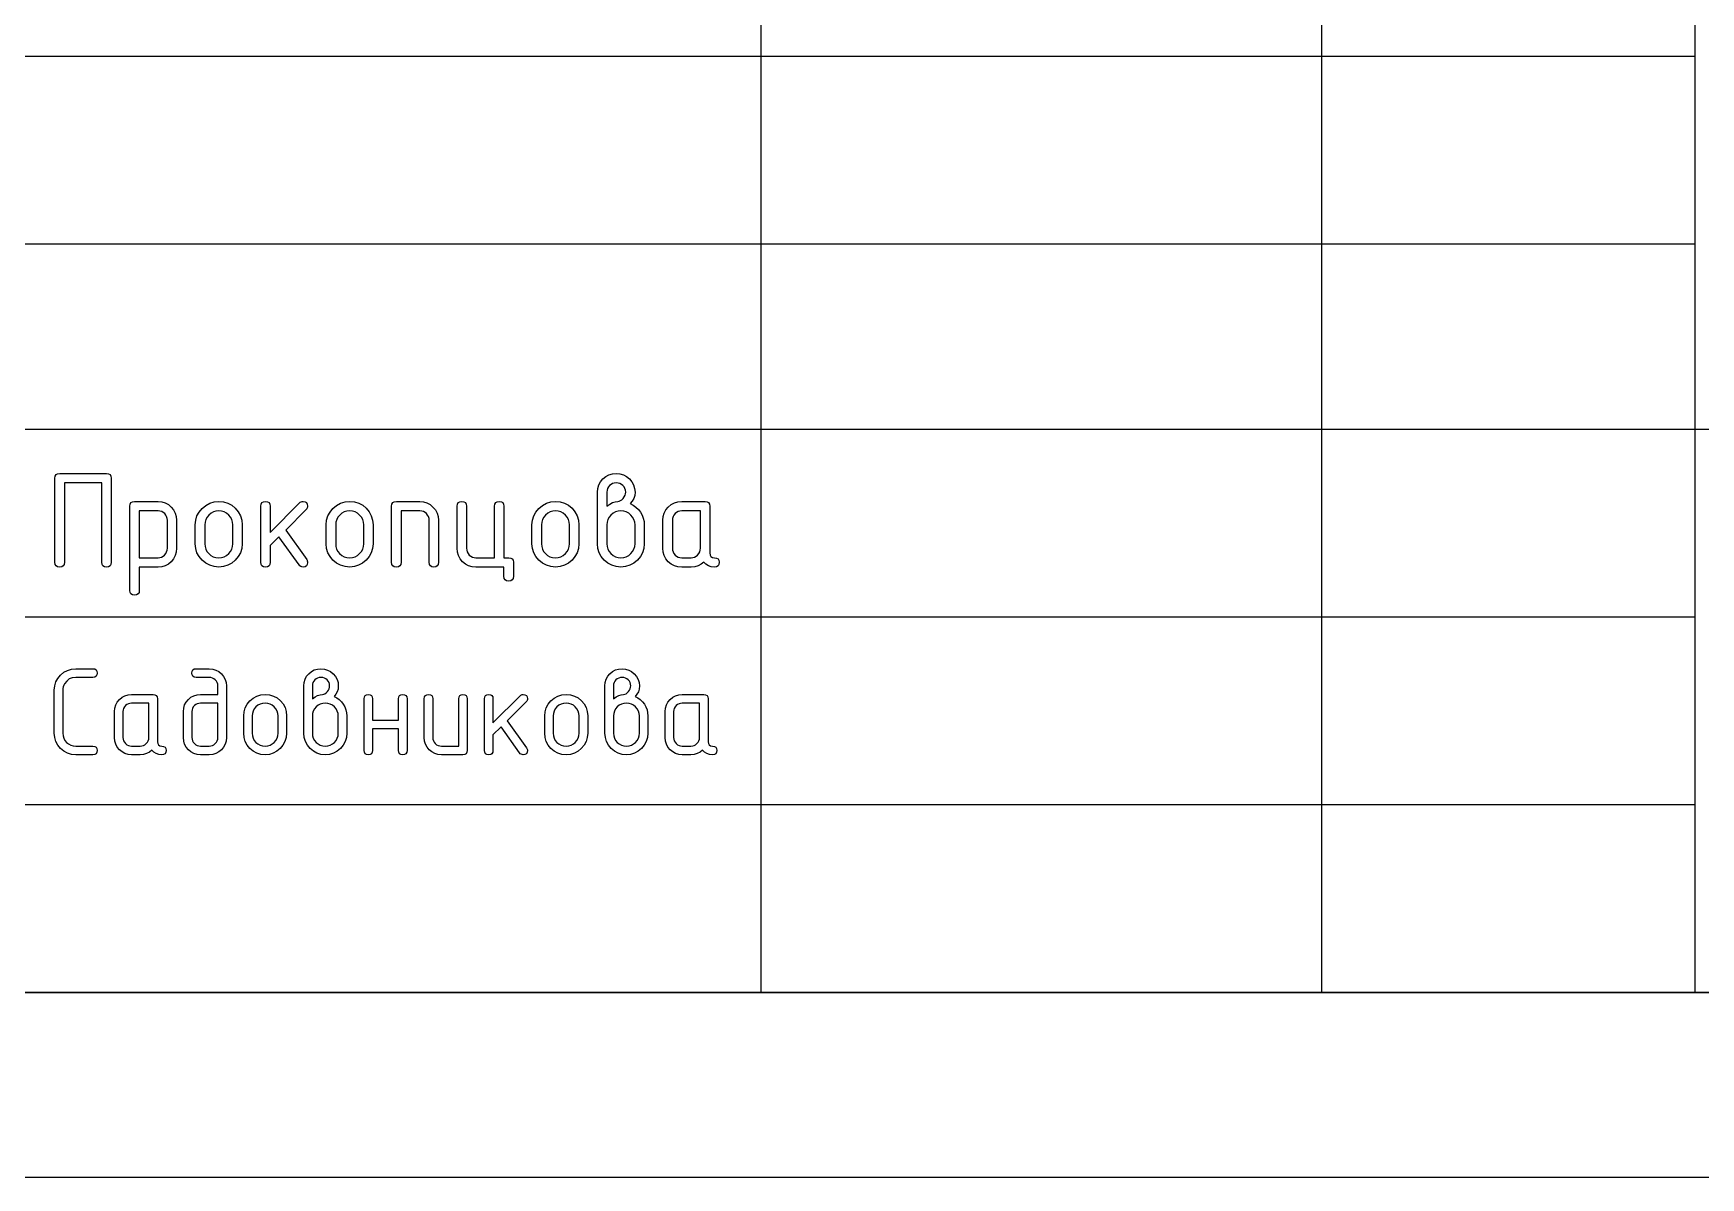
# Model space of a CAD drawing. Header units: millimetres. Extents: x 1 to 1188, y 1 to 840.
# Drawn here: x 1020.38 to 1064.93, y 0.71 to 31.29 of the extents above; entities that cross this region are included whole.
import ezdxf

# ---------------------------------------------------------------- set-up
doc = ezdxf.new("R2010")
doc.units = ezdxf.units.MM
doc.layers.add('GEOMETRY', color=7, linetype='Continuous')
doc.layers.add('TEXT_OUTLINE', color=7, linetype='Continuous')

msp = doc.modelspace()

# ---------------------------------------------------------------- linework, layer by layer
at = {"layer": 'GEOMETRY'}
for points in [[(1188.156, 0.706), (0.832, 0.706), (0.832, 840.048)], [(999.815, 60.714), (999.815, 5.658), (1184.79, 5.658)], [(1039.819, 60.714), (1039.819, 5.658)], [(1054.806, 60.714), (1054.806, 5.658)], [(1064.776, 60.714), (1064.776, 5.658)], [(999.815, 30.678), (1064.776, 30.678)], [(999.815, 25.66), (1064.776, 25.66)], [(999.815, 20.708), (1064.776, 20.708), (1184.79, 20.708)], [(1020.954, 17.152), (1020.954, 19.401)], [(1021.081, 19.528), (1022.332, 19.528)], [(1022.205, 17.152), (1022.205, 19.274), (1021.208, 19.274), (1021.208, 17.152)], [(1022.459, 19.401), (1022.459, 17.152)], [(1023.082, 18.778), (1023.711, 18.778)], [(1026.708, 17.951), (1027.49, 18.739)], [(1030.079, 18.778), (1030.708, 18.778)], [(1035.452, 17.648), (1035.452, 19.026)], [(1035.706, 19.026), (1035.706, 18.651)], [(1037.703, 18.778), (1038.332, 18.778)], [(1022.955, 16.402), (1022.955, 18.651)], [(1023.209, 18.524), (1023.209, 17.273), (1023.711, 17.273)], [(1023.711, 18.524), (1023.209, 18.524)], [(1023.959, 17.527), (1023.959, 18.276)], [(1024.207, 18.276), (1024.207, 17.527)], [(1026.454, 17.152), (1026.454, 18.651)], [(1026.708, 18.651), (1026.708, 17.951)], [(1027.667, 18.563), (1027.121, 18.012), (1027.683, 17.223)], [(1029.953, 17.152), (1029.953, 18.651)], [(1030.708, 18.524), (1030.206, 18.524), (1030.206, 17.152)], [(1030.956, 17.152), (1030.956, 18.276)], [(1031.204, 18.276), (1031.204, 17.152)], [(1031.702, 17.527), (1031.702, 18.651)], [(1031.955, 18.651), (1031.955, 17.527)], [(1032.203, 17.273), (1032.705, 17.273), (1032.705, 18.651)], [(1032.953, 18.651), (1032.953, 17.273), (1033.08, 17.273)], [(1037.202, 17.527), (1037.202, 18.276)], [(1037.455, 18.276), (1037.455, 17.527)], [(1038.205, 18.524), (1037.703, 18.524)], [(1038.205, 17.527), (1038.205, 18.524)], [(1038.453, 18.651), (1038.453, 17.4)], [(1024.705, 17.648), (1024.705, 18.15)], [(1024.958, 18.15), (1024.958, 17.648)], [(1025.708, 17.648), (1025.708, 18.15)], [(1025.956, 18.15), (1025.956, 17.648)], [(1027.479, 17.08), (1026.939, 17.835), (1026.708, 17.604), (1026.708, 17.152)], [(1028.203, 17.648), (1028.203, 18.15)], [(1028.457, 18.15), (1028.457, 17.648)], [(1029.206, 17.648), (1029.206, 18.15)], [(1029.455, 18.15), (1029.455, 17.648)], [(1033.703, 17.648), (1033.703, 18.15)], [(1033.957, 18.15), (1033.957, 17.648)], [(1034.706, 17.648), (1034.706, 18.15)], [(1034.954, 18.15), (1034.954, 17.648)], [(1035.706, 18.15), (1035.706, 17.648)], [(1036.456, 17.648), (1036.456, 18.15)], [(1036.704, 18.15), (1036.704, 17.648)], [(1023.711, 17.025), (1023.209, 17.025), (1023.209, 16.402)], [(1032.953, 16.777), (1032.953, 17.025), (1032.203, 17.025)], [(1033.207, 17.152), (1033.207, 16.777)], [(1037.703, 17.273), (1037.957, 17.273)], [(1037.957, 17.025), (1037.703, 17.025)], [(999.815, 15.692), (1064.776, 15.692)], [(1021.511, 14.307), (1021.968, 14.307)], [(1024.73, 14.307), (1025.077, 14.307)], [(1021.968, 14.076), (1021.511, 14.076)], [(1025.077, 14.076), (1024.73, 14.076)], [(1024.846, 13.618), (1025.309, 13.618), (1025.309, 13.85)], [(1025.535, 13.85), (1025.535, 12.466)], [(1027.607, 12.582), (1027.607, 13.85)], [(1027.833, 13.85), (1027.833, 13.502)], [(1035.654, 12.582), (1035.654, 13.85)], [(1035.88, 13.85), (1035.88, 13.502)], [(1020.938, 12.582), (1020.938, 13.734)], [(1021.164, 13.734), (1021.164, 12.582)], [(1023.004, 13.618), (1023.578, 13.618)], [(1023.467, 13.387), (1023.004, 13.387)], [(1023.467, 12.466), (1023.467, 13.387)], [(1023.693, 13.502), (1023.693, 12.356)], [(1025.309, 12.466), (1025.309, 13.387), (1024.846, 13.387)], [(1029.216, 12.124), (1029.216, 13.502)], [(1029.442, 13.502), (1029.442, 12.929), (1030.137, 12.929), (1030.137, 13.502)], [(1030.363, 13.502), (1030.363, 12.124)], [(1030.826, 12.466), (1030.826, 13.502)], [(1031.052, 13.502), (1031.052, 12.466)], [(1031.283, 12.24), (1031.746, 12.24), (1031.746, 13.502)], [(1031.972, 13.502), (1031.972, 12.124)], [(1032.435, 12.124), (1032.435, 13.502)], [(1032.661, 12.863), (1033.388, 13.585)], [(1032.661, 13.502), (1032.661, 12.863)], [(1033.548, 13.425), (1033.041, 12.918), (1033.559, 12.19)], [(1037.72, 13.618), (1038.294, 13.618)], [(1038.183, 13.387), (1037.72, 13.387)], [(1038.183, 12.466), (1038.183, 13.387)], [(1038.409, 13.502), (1038.409, 12.356)], [(1022.547, 12.466), (1022.547, 13.161)], [(1022.773, 13.161), (1022.773, 12.466)], [(1024.388, 12.466), (1024.388, 13.161)], [(1024.614, 13.161), (1024.614, 12.466)], [(1025.998, 12.582), (1025.998, 13.045)], [(1026.224, 13.045), (1026.224, 12.582)], [(1026.918, 12.582), (1026.918, 13.045)], [(1027.144, 13.045), (1027.144, 12.582)], [(1027.833, 13.045), (1027.833, 12.582)], [(1028.527, 12.582), (1028.527, 13.045)], [(1028.753, 13.045), (1028.753, 12.582)], [(1034.044, 12.582), (1034.044, 13.045)], [(1034.27, 13.045), (1034.27, 12.582)], [(1034.965, 12.582), (1034.965, 13.045)], [(1035.191, 13.045), (1035.191, 12.582)], [(1035.88, 13.045), (1035.88, 12.582)], [(1036.574, 12.582), (1036.574, 13.045)], [(1036.8, 13.045), (1036.8, 12.582)], [(1037.263, 12.466), (1037.263, 13.161)], [(1037.489, 13.161), (1037.489, 12.466)], [(1029.442, 12.698), (1029.442, 12.124)], [(1030.137, 12.124), (1030.137, 12.698), (1029.442, 12.698)], [(1033.372, 12.058), (1032.876, 12.753), (1032.661, 12.538), (1032.661, 12.124)], [(1021.511, 12.24), (1021.968, 12.24)], [(1023.004, 12.24), (1023.236, 12.24)], [(1024.846, 12.24), (1025.077, 12.24)], [(1037.72, 12.24), (1037.952, 12.24)], [(1021.968, 12.009), (1021.511, 12.009)], [(1023.236, 12.009), (1023.004, 12.009)], [(1025.077, 12.009), (1024.846, 12.009)], [(1031.856, 12.009), (1031.283, 12.009)], [(1037.952, 12.009), (1037.72, 12.009)], [(999.815, 10.676), (1064.776, 10.676)]]:
    msp.add_lwpolyline(points, dxfattribs=at)
msp.add_lwpolyline([(1184.79, 5.658), (20.835, 5.658), (20.835, 836.683), (1184.79, 836.683)], close=True, dxfattribs=at)
at = {"layer": 'TEXT_OUTLINE'}
for points in [[(1020.954, 19.401), (1020.962, 19.456), (1020.985, 19.496), (1021.025, 19.52), (1021.081, 19.528)], [(1022.332, 19.528), (1022.387, 19.52), (1022.427, 19.496), (1022.451, 19.456), (1022.459, 19.401)], [(1035.452, 19.026), (1035.461, 19.126), (1035.488, 19.218), (1035.533, 19.303), (1035.596, 19.379)], [(1035.596, 19.379), (1035.674, 19.444), (1035.759, 19.49), (1035.853, 19.518), (1035.954, 19.528)], [(1035.778, 19.202), (1035.746, 19.164), (1035.724, 19.122), (1035.71, 19.076), (1035.706, 19.026)], [(1035.954, 19.274), (1035.903, 19.269), (1035.857, 19.256), (1035.815, 19.233), (1035.778, 19.202)], [(1035.954, 19.528), (1036.054, 19.518), (1036.146, 19.49), (1036.231, 19.444), (1036.307, 19.379)], [(1036.13, 19.202), (1036.092, 19.233), (1036.05, 19.256), (1036.004, 19.269), (1035.954, 19.274)], [(1036.208, 19.026), (1036.203, 19.076), (1036.188, 19.122), (1036.164, 19.164), (1036.13, 19.202)], [(1036.307, 19.379), (1036.372, 19.303), (1036.418, 19.218), (1036.446, 19.126), (1036.456, 19.026)], [(1022.955, 18.651), (1022.963, 18.706), (1022.987, 18.746), (1023.026, 18.77), (1023.082, 18.778)], [(1023.711, 18.778), (1023.811, 18.769), (1023.903, 18.741), (1023.987, 18.694), (1024.063, 18.629)], [(1024.887, 18.591), (1024.984, 18.672), (1025.091, 18.731), (1025.208, 18.766), (1025.333, 18.778)], [(1025.333, 18.778), (1025.46, 18.767), (1025.575, 18.732), (1025.68, 18.676), (1025.774, 18.596)], [(1026.454, 18.651), (1026.462, 18.706), (1026.485, 18.746), (1026.525, 18.77), (1026.581, 18.778)], [(1026.581, 18.778), (1026.636, 18.77), (1026.676, 18.746), (1026.7, 18.706), (1026.708, 18.651)], [(1027.49, 18.739), (1027.51, 18.756), (1027.533, 18.768), (1027.557, 18.775), (1027.584, 18.778)], [(1027.584, 18.778), (1027.637, 18.77), (1027.675, 18.746), (1027.698, 18.706), (1027.705, 18.651)], [(1028.385, 18.591), (1028.483, 18.672), (1028.59, 18.731), (1028.706, 18.766), (1028.832, 18.778)], [(1028.832, 18.778), (1028.958, 18.767), (1029.074, 18.732), (1029.179, 18.676), (1029.273, 18.596)], [(1029.953, 18.651), (1029.96, 18.706), (1029.984, 18.746), (1030.023, 18.77), (1030.079, 18.778)], [(1030.708, 18.778), (1030.805, 18.769), (1030.896, 18.741), (1030.979, 18.694), (1031.055, 18.629)], [(1031.702, 18.651), (1031.71, 18.706), (1031.733, 18.746), (1031.773, 18.77), (1031.829, 18.778)], [(1031.829, 18.778), (1031.884, 18.77), (1031.924, 18.746), (1031.947, 18.706), (1031.955, 18.651)], [(1032.705, 18.651), (1032.713, 18.706), (1032.736, 18.746), (1032.776, 18.77), (1032.832, 18.778)], [(1032.832, 18.778), (1032.884, 18.77), (1032.922, 18.746), (1032.945, 18.706), (1032.953, 18.651)], [(1033.885, 18.591), (1033.983, 18.672), (1034.09, 18.731), (1034.206, 18.766), (1034.332, 18.778)], [(1034.332, 18.778), (1034.458, 18.767), (1034.574, 18.732), (1034.678, 18.676), (1034.773, 18.596)], [(1035.706, 18.651), (1035.784, 18.706), (1035.859, 18.746), (1035.93, 18.77), (1035.998, 18.778)], [(1035.998, 18.778), (1036.036, 18.783), (1036.072, 18.799), (1036.108, 18.824), (1036.141, 18.861)], [(1036.141, 18.861), (1036.17, 18.902), (1036.191, 18.943), (1036.204, 18.985), (1036.208, 19.026)], [(1036.456, 19.026), (1036.448, 18.937), (1036.424, 18.856), (1036.384, 18.785), (1036.329, 18.723)], [(1036.329, 18.723), (1036.409, 18.681), (1036.482, 18.629), (1036.545, 18.565), (1036.599, 18.491)], [(1037.345, 18.629), (1037.423, 18.694), (1037.509, 18.741), (1037.602, 18.769), (1037.703, 18.778)], [(1038.332, 18.778), (1038.384, 18.77), (1038.422, 18.746), (1038.445, 18.706), (1038.453, 18.651)], [(1023.887, 18.453), (1023.849, 18.484), (1023.807, 18.506), (1023.76, 18.52), (1023.711, 18.524)], [(1023.959, 18.276), (1023.954, 18.326), (1023.94, 18.372), (1023.918, 18.414), (1023.887, 18.453)], [(1024.063, 18.629), (1024.126, 18.553), (1024.171, 18.469), (1024.198, 18.377), (1024.207, 18.276)], [(1024.705, 18.15), (1024.716, 18.274), (1024.75, 18.389), (1024.807, 18.495), (1024.887, 18.591)], [(1025.069, 18.414), (1025.02, 18.356), (1024.986, 18.292), (1024.965, 18.223), (1024.958, 18.15)], [(1025.333, 18.524), (1025.258, 18.517), (1025.189, 18.497), (1025.126, 18.462), (1025.069, 18.414)], [(1025.598, 18.414), (1025.539, 18.462), (1025.476, 18.497), (1025.407, 18.517), (1025.333, 18.524)], [(1025.708, 18.15), (1025.701, 18.223), (1025.68, 18.292), (1025.646, 18.356), (1025.598, 18.414)], [(1025.774, 18.596), (1025.854, 18.5), (1025.911, 18.393), (1025.945, 18.277), (1025.956, 18.15)], [(1027.705, 18.651), (1027.703, 18.627), (1027.695, 18.604), (1027.683, 18.583), (1027.667, 18.563)], [(1028.203, 18.15), (1028.215, 18.274), (1028.249, 18.389), (1028.306, 18.495), (1028.385, 18.591)], [(1028.567, 18.414), (1028.518, 18.356), (1028.484, 18.292), (1028.464, 18.223), (1028.457, 18.15)], [(1028.832, 18.524), (1028.757, 18.517), (1028.688, 18.497), (1028.625, 18.462), (1028.567, 18.414)], [(1029.096, 18.414), (1029.038, 18.462), (1028.974, 18.497), (1028.906, 18.517), (1028.832, 18.524)], [(1029.206, 18.15), (1029.2, 18.223), (1029.179, 18.292), (1029.144, 18.356), (1029.096, 18.414)], [(1029.273, 18.596), (1029.352, 18.5), (1029.409, 18.393), (1029.443, 18.277), (1029.455, 18.15)], [(1030.884, 18.453), (1030.846, 18.484), (1030.804, 18.506), (1030.758, 18.52), (1030.708, 18.524)], [(1030.956, 18.276), (1030.951, 18.326), (1030.938, 18.372), (1030.915, 18.414), (1030.884, 18.453)], [(1031.055, 18.629), (1031.12, 18.553), (1031.167, 18.469), (1031.195, 18.377), (1031.204, 18.276)], [(1033.703, 18.15), (1033.715, 18.274), (1033.749, 18.389), (1033.806, 18.495), (1033.885, 18.591)], [(1034.067, 18.414), (1034.018, 18.356), (1033.984, 18.292), (1033.964, 18.223), (1033.957, 18.15)], [(1034.332, 18.524), (1034.257, 18.517), (1034.188, 18.497), (1034.125, 18.462), (1034.067, 18.414)], [(1034.596, 18.414), (1034.538, 18.462), (1034.474, 18.497), (1034.405, 18.517), (1034.332, 18.524)], [(1034.706, 18.15), (1034.699, 18.223), (1034.679, 18.292), (1034.644, 18.356), (1034.596, 18.414)], [(1034.773, 18.596), (1034.852, 18.5), (1034.909, 18.393), (1034.943, 18.277), (1034.954, 18.15)], [(1035.811, 18.414), (1035.765, 18.356), (1035.732, 18.292), (1035.713, 18.223), (1035.706, 18.15)], [(1036.081, 18.524), (1036.004, 18.517), (1035.933, 18.497), (1035.869, 18.462), (1035.811, 18.414)], [(1036.345, 18.414), (1036.287, 18.462), (1036.223, 18.497), (1036.155, 18.517), (1036.081, 18.524)], [(1036.456, 18.15), (1036.449, 18.223), (1036.428, 18.292), (1036.393, 18.356), (1036.345, 18.414)], [(1036.599, 18.491), (1036.644, 18.412), (1036.677, 18.328), (1036.697, 18.241), (1036.704, 18.15)], [(1037.202, 18.276), (1037.211, 18.377), (1037.237, 18.469), (1037.282, 18.553), (1037.345, 18.629)], [(1037.527, 18.453), (1037.495, 18.414), (1037.473, 18.372), (1037.46, 18.326), (1037.455, 18.276)], [(1037.703, 18.524), (1037.653, 18.52), (1037.606, 18.506), (1037.564, 18.484), (1037.527, 18.453)], [(1023.882, 17.345), (1023.915, 17.385), (1023.939, 17.428), (1023.954, 17.476), (1023.959, 17.527)], [(1024.207, 17.527), (1024.198, 17.425), (1024.171, 17.332), (1024.126, 17.246), (1024.063, 17.168)], [(1024.887, 17.207), (1024.807, 17.303), (1024.75, 17.408), (1024.716, 17.523), (1024.705, 17.648)], [(1024.958, 17.648), (1024.965, 17.573), (1024.984, 17.504), (1025.017, 17.441), (1025.063, 17.383)], [(1025.063, 17.383), (1025.121, 17.335), (1025.185, 17.3), (1025.256, 17.28), (1025.333, 17.273)], [(1025.333, 17.273), (1025.407, 17.28), (1025.476, 17.3), (1025.539, 17.335), (1025.598, 17.383)], [(1025.598, 17.383), (1025.646, 17.441), (1025.68, 17.504), (1025.701, 17.573), (1025.708, 17.648)], [(1025.956, 17.648), (1025.945, 17.523), (1025.911, 17.408), (1025.854, 17.303), (1025.774, 17.207)], [(1028.385, 17.207), (1028.306, 17.303), (1028.249, 17.408), (1028.215, 17.523), (1028.203, 17.648)], [(1028.457, 17.648), (1028.463, 17.573), (1028.483, 17.504), (1028.516, 17.441), (1028.562, 17.383)], [(1028.562, 17.383), (1028.619, 17.335), (1028.684, 17.3), (1028.754, 17.28), (1028.832, 17.273)], [(1028.832, 17.273), (1028.906, 17.28), (1028.974, 17.3), (1029.038, 17.335), (1029.096, 17.383)], [(1029.096, 17.383), (1029.144, 17.441), (1029.179, 17.504), (1029.2, 17.573), (1029.206, 17.648)], [(1029.455, 17.648), (1029.443, 17.523), (1029.409, 17.408), (1029.352, 17.303), (1029.273, 17.207)], [(1031.845, 17.168), (1031.782, 17.246), (1031.737, 17.332), (1031.711, 17.425), (1031.702, 17.527)], [(1031.955, 17.527), (1031.96, 17.476), (1031.973, 17.428), (1031.995, 17.385), (1032.027, 17.345)], [(1033.885, 17.207), (1033.806, 17.303), (1033.749, 17.408), (1033.715, 17.523), (1033.703, 17.648)], [(1033.957, 17.648), (1033.963, 17.573), (1033.983, 17.504), (1034.015, 17.441), (1034.061, 17.383)], [(1034.061, 17.383), (1034.119, 17.335), (1034.184, 17.3), (1034.254, 17.28), (1034.332, 17.273)], [(1034.332, 17.273), (1034.405, 17.28), (1034.474, 17.3), (1034.538, 17.335), (1034.596, 17.383)], [(1034.596, 17.383), (1034.644, 17.441), (1034.679, 17.504), (1034.699, 17.573), (1034.706, 17.648)], [(1034.954, 17.648), (1034.943, 17.523), (1034.909, 17.408), (1034.852, 17.303), (1034.773, 17.207)], [(1035.634, 17.207), (1035.555, 17.303), (1035.498, 17.408), (1035.464, 17.523), (1035.452, 17.648)], [(1035.706, 17.648), (1035.713, 17.573), (1035.732, 17.504), (1035.765, 17.441), (1035.811, 17.383)], [(1035.811, 17.383), (1035.869, 17.335), (1035.933, 17.3), (1036.004, 17.28), (1036.081, 17.273)], [(1036.081, 17.273), (1036.155, 17.28), (1036.223, 17.3), (1036.287, 17.335), (1036.345, 17.383)], [(1036.345, 17.383), (1036.393, 17.441), (1036.428, 17.504), (1036.449, 17.573), (1036.456, 17.648)], [(1036.704, 17.648), (1036.692, 17.523), (1036.658, 17.408), (1036.601, 17.303), (1036.522, 17.207)], [(1037.345, 17.168), (1037.282, 17.246), (1037.237, 17.332), (1037.211, 17.425), (1037.202, 17.527)], [(1037.455, 17.527), (1037.46, 17.476), (1037.473, 17.428), (1037.495, 17.385), (1037.527, 17.345)], [(1038.128, 17.345), (1038.161, 17.385), (1038.185, 17.428), (1038.2, 17.476), (1038.205, 17.527)], [(1038.453, 17.4), (1038.461, 17.344), (1038.484, 17.304), (1038.524, 17.281), (1038.58, 17.273)], [(1021.081, 17.025), (1021.025, 17.033), (1020.985, 17.056), (1020.962, 17.096), (1020.954, 17.152)], [(1021.208, 17.152), (1021.2, 17.096), (1021.176, 17.056), (1021.136, 17.033), (1021.081, 17.025)], [(1022.332, 17.025), (1022.276, 17.033), (1022.237, 17.056), (1022.213, 17.096), (1022.205, 17.152)], [(1022.459, 17.152), (1022.451, 17.096), (1022.427, 17.056), (1022.387, 17.033), (1022.332, 17.025)], [(1023.711, 17.273), (1023.758, 17.278), (1023.803, 17.291), (1023.844, 17.313), (1023.882, 17.345)], [(1024.063, 17.168), (1023.987, 17.105), (1023.903, 17.061), (1023.811, 17.034), (1023.711, 17.025)], [(1025.333, 17.025), (1025.208, 17.036), (1025.091, 17.071), (1024.984, 17.127), (1024.887, 17.207)], [(1025.774, 17.207), (1025.678, 17.127), (1025.573, 17.071), (1025.458, 17.036), (1025.333, 17.025)], [(1026.581, 17.025), (1026.525, 17.033), (1026.485, 17.056), (1026.462, 17.096), (1026.454, 17.152)], [(1026.708, 17.152), (1026.7, 17.096), (1026.676, 17.056), (1026.636, 17.033), (1026.581, 17.025)], [(1027.584, 17.025), (1027.553, 17.028), (1027.524, 17.039), (1027.5, 17.056), (1027.479, 17.08)], [(1027.705, 17.146), (1027.698, 17.093), (1027.675, 17.055), (1027.637, 17.033), (1027.584, 17.025)], [(1027.683, 17.223), (1027.692, 17.206), (1027.699, 17.187), (1027.704, 17.167), (1027.705, 17.146)], [(1028.832, 17.025), (1028.706, 17.036), (1028.59, 17.071), (1028.483, 17.127), (1028.385, 17.207)], [(1029.273, 17.207), (1029.177, 17.127), (1029.071, 17.071), (1028.956, 17.036), (1028.832, 17.025)], [(1030.079, 17.025), (1030.023, 17.033), (1029.984, 17.056), (1029.96, 17.096), (1029.953, 17.152)], [(1030.206, 17.152), (1030.198, 17.096), (1030.174, 17.056), (1030.135, 17.033), (1030.079, 17.025)], [(1031.083, 17.025), (1031.027, 17.033), (1030.987, 17.056), (1030.964, 17.096), (1030.956, 17.152)], [(1031.204, 17.152), (1031.196, 17.096), (1031.173, 17.056), (1031.135, 17.033), (1031.083, 17.025)], [(1032.203, 17.025), (1032.102, 17.034), (1032.009, 17.061), (1031.923, 17.105), (1031.845, 17.168)], [(1032.027, 17.345), (1032.067, 17.313), (1032.11, 17.291), (1032.155, 17.278), (1032.203, 17.273)], [(1033.08, 17.273), (1033.135, 17.265), (1033.175, 17.242), (1033.199, 17.205), (1033.207, 17.152)], [(1034.332, 17.025), (1034.206, 17.036), (1034.09, 17.071), (1033.983, 17.127), (1033.885, 17.207)], [(1034.773, 17.207), (1034.677, 17.127), (1034.571, 17.071), (1034.456, 17.036), (1034.332, 17.025)], [(1036.081, 17.025), (1035.954, 17.036), (1035.837, 17.071), (1035.73, 17.127), (1035.634, 17.207)], [(1036.522, 17.207), (1036.426, 17.127), (1036.32, 17.071), (1036.205, 17.036), (1036.081, 17.025)], [(1037.703, 17.025), (1037.602, 17.034), (1037.509, 17.061), (1037.423, 17.105), (1037.345, 17.168)], [(1037.527, 17.345), (1037.567, 17.313), (1037.609, 17.291), (1037.655, 17.278), (1037.703, 17.273)], [(1037.957, 17.273), (1038.005, 17.278), (1038.049, 17.291), (1038.09, 17.313), (1038.128, 17.345)], [(1038.293, 17.157), (1038.22, 17.099), (1038.14, 17.058), (1038.052, 17.033), (1037.957, 17.025)], [(1038.58, 17.025), (1038.495, 17.033), (1038.419, 17.058), (1038.352, 17.099), (1038.293, 17.157)], [(1038.58, 17.273), (1038.635, 17.265), (1038.675, 17.242), (1038.699, 17.205), (1038.707, 17.152)], [(1038.707, 17.152), (1038.699, 17.096), (1038.675, 17.056), (1038.635, 17.033), (1038.58, 17.025)], [(1033.08, 16.65), (1033.024, 16.658), (1032.984, 16.682), (1032.961, 16.722), (1032.953, 16.777)], [(1033.207, 16.777), (1033.199, 16.722), (1033.175, 16.682), (1033.135, 16.658), (1033.08, 16.65)], [(1023.082, 16.275), (1023.026, 16.283), (1022.987, 16.307), (1022.963, 16.347), (1022.955, 16.402)], [(1023.209, 16.402), (1023.201, 16.347), (1023.177, 16.307), (1023.138, 16.283), (1023.082, 16.275)], [(1021.103, 14.136), (1021.192, 14.211), (1021.29, 14.264), (1021.396, 14.296), (1021.511, 14.307)], [(1021.968, 14.307), (1022.019, 14.3), (1022.055, 14.278), (1022.077, 14.242), (1022.084, 14.191)], [(1024.614, 14.191), (1024.621, 14.242), (1024.643, 14.278), (1024.679, 14.3), (1024.73, 14.307)], [(1025.077, 14.307), (1025.17, 14.298), (1025.255, 14.272), (1025.332, 14.229), (1025.402, 14.169)], [(1027.739, 14.175), (1027.809, 14.233), (1027.886, 14.274), (1027.971, 14.299), (1028.064, 14.307)], [(1028.064, 14.307), (1028.157, 14.298), (1028.242, 14.272), (1028.32, 14.229), (1028.39, 14.169)], [(1035.786, 14.175), (1035.856, 14.233), (1035.933, 14.274), (1036.018, 14.299), (1036.111, 14.307)], [(1036.111, 14.307), (1036.204, 14.298), (1036.289, 14.272), (1036.366, 14.229), (1036.436, 14.169)], [(1020.938, 13.734), (1020.948, 13.848), (1020.979, 13.953), (1021.031, 14.049), (1021.103, 14.136)], [(1021.213, 13.905), (1021.191, 13.865), (1021.176, 13.823), (1021.167, 13.779), (1021.164, 13.734)], [(1021.511, 14.076), (1021.418, 14.065), (1021.337, 14.033), (1021.269, 13.979), (1021.213, 13.905)], [(1022.084, 14.191), (1022.077, 14.141), (1022.055, 14.105), (1022.019, 14.083), (1021.968, 14.076)], [(1024.73, 14.076), (1024.679, 14.083), (1024.643, 14.105), (1024.621, 14.141), (1024.614, 14.191)], [(1025.237, 14.009), (1025.202, 14.038), (1025.164, 14.059), (1025.122, 14.071), (1025.077, 14.076)], [(1025.309, 13.85), (1025.304, 13.895), (1025.29, 13.936), (1025.268, 13.975), (1025.237, 14.009)], [(1025.402, 14.169), (1025.46, 14.1), (1025.502, 14.023), (1025.526, 13.939), (1025.535, 13.85)], [(1027.607, 13.85), (1027.615, 13.942), (1027.64, 14.027), (1027.681, 14.105), (1027.739, 14.175)], [(1027.899, 14.009), (1027.87, 13.975), (1027.849, 13.936), (1027.837, 13.895), (1027.833, 13.85)], [(1028.064, 14.076), (1028.018, 14.071), (1027.975, 14.059), (1027.936, 14.038), (1027.899, 14.009)], [(1028.23, 14.009), (1028.195, 14.038), (1028.155, 14.059), (1028.112, 14.071), (1028.064, 14.076)], [(1028.296, 13.85), (1028.292, 13.895), (1028.279, 13.936), (1028.259, 13.975), (1028.23, 14.009)], [(1028.235, 13.695), (1028.262, 13.734), (1028.281, 13.772), (1028.292, 13.811), (1028.296, 13.85)], [(1028.39, 14.169), (1028.45, 14.1), (1028.493, 14.023), (1028.519, 13.939), (1028.527, 13.85)], [(1028.527, 13.85), (1028.52, 13.765), (1028.498, 13.69), (1028.462, 13.625), (1028.412, 13.568)], [(1035.654, 13.85), (1035.662, 13.942), (1035.687, 14.027), (1035.728, 14.105), (1035.786, 14.175)], [(1035.946, 14.009), (1035.917, 13.975), (1035.896, 13.936), (1035.884, 13.895), (1035.88, 13.85)], [(1036.111, 14.076), (1036.065, 14.071), (1036.022, 14.059), (1035.982, 14.038), (1035.946, 14.009)], [(1036.276, 14.009), (1036.241, 14.038), (1036.202, 14.059), (1036.159, 14.071), (1036.111, 14.076)], [(1036.343, 13.85), (1036.338, 13.895), (1036.326, 13.936), (1036.305, 13.975), (1036.276, 14.009)], [(1036.282, 13.695), (1036.308, 13.734), (1036.327, 13.772), (1036.339, 13.811), (1036.343, 13.85)], [(1036.436, 14.169), (1036.496, 14.1), (1036.539, 14.023), (1036.565, 13.939), (1036.574, 13.85)], [(1036.574, 13.85), (1036.567, 13.765), (1036.545, 13.69), (1036.509, 13.625), (1036.458, 13.568)], [(1022.547, 13.161), (1022.555, 13.253), (1022.58, 13.338), (1022.621, 13.416), (1022.679, 13.486)], [(1022.679, 13.486), (1022.749, 13.544), (1022.826, 13.585), (1022.911, 13.61), (1023.004, 13.618)], [(1023.004, 13.387), (1022.958, 13.382), (1022.916, 13.37), (1022.876, 13.349), (1022.839, 13.32)], [(1023.578, 13.618), (1023.628, 13.611), (1023.664, 13.589), (1023.686, 13.553), (1023.693, 13.502)], [(1024.388, 13.161), (1024.396, 13.253), (1024.421, 13.338), (1024.463, 13.416), (1024.52, 13.486)], [(1024.52, 13.486), (1024.59, 13.544), (1024.668, 13.585), (1024.753, 13.61), (1024.846, 13.618)], [(1024.846, 13.387), (1024.8, 13.382), (1024.757, 13.37), (1024.717, 13.349), (1024.68, 13.32)], [(1025.998, 13.045), (1026.008, 13.158), (1026.039, 13.264), (1026.091, 13.36), (1026.163, 13.447)], [(1026.163, 13.447), (1026.252, 13.522), (1026.35, 13.575), (1026.456, 13.607), (1026.571, 13.618)], [(1026.571, 13.387), (1026.501, 13.38), (1026.436, 13.362), (1026.377, 13.331), (1026.323, 13.287)], [(1026.571, 13.618), (1026.687, 13.608), (1026.794, 13.577), (1026.891, 13.525), (1026.979, 13.453)], [(1026.813, 13.287), (1026.761, 13.331), (1026.703, 13.362), (1026.64, 13.38), (1026.571, 13.387)], [(1026.979, 13.453), (1027.051, 13.365), (1027.103, 13.268), (1027.134, 13.161), (1027.144, 13.045)], [(1027.833, 13.502), (1027.905, 13.553), (1027.975, 13.589), (1028.04, 13.611), (1028.103, 13.618)], [(1028.18, 13.387), (1028.11, 13.38), (1028.046, 13.362), (1027.986, 13.331), (1027.932, 13.287)], [(1028.103, 13.618), (1028.138, 13.623), (1028.171, 13.637), (1028.204, 13.661), (1028.235, 13.695)], [(1028.423, 13.287), (1028.37, 13.331), (1028.312, 13.362), (1028.249, 13.38), (1028.18, 13.387)], [(1028.412, 13.568), (1028.485, 13.531), (1028.55, 13.483), (1028.609, 13.426), (1028.66, 13.359)], [(1029.216, 13.502), (1029.223, 13.553), (1029.245, 13.589), (1029.281, 13.611), (1029.332, 13.618)], [(1029.332, 13.618), (1029.38, 13.611), (1029.414, 13.589), (1029.435, 13.553), (1029.442, 13.502)], [(1030.137, 13.502), (1030.144, 13.553), (1030.164, 13.589), (1030.198, 13.611), (1030.247, 13.618)], [(1030.247, 13.618), (1030.298, 13.611), (1030.334, 13.589), (1030.356, 13.553), (1030.363, 13.502)], [(1030.826, 13.502), (1030.833, 13.553), (1030.854, 13.589), (1030.891, 13.611), (1030.941, 13.618)], [(1030.941, 13.618), (1030.989, 13.611), (1031.024, 13.589), (1031.045, 13.553), (1031.052, 13.502)], [(1031.746, 13.502), (1031.753, 13.553), (1031.773, 13.589), (1031.808, 13.611), (1031.856, 13.618)], [(1031.856, 13.618), (1031.907, 13.611), (1031.943, 13.589), (1031.965, 13.553), (1031.972, 13.502)], [(1032.435, 13.502), (1032.442, 13.553), (1032.464, 13.589), (1032.5, 13.611), (1032.551, 13.618)], [(1032.551, 13.618), (1032.599, 13.611), (1032.633, 13.589), (1032.654, 13.553), (1032.661, 13.502)], [(1033.388, 13.585), (1033.406, 13.6), (1033.424, 13.61), (1033.444, 13.616), (1033.466, 13.618)], [(1033.466, 13.618), (1033.516, 13.611), (1033.552, 13.589), (1033.574, 13.553), (1033.581, 13.502)], [(1033.581, 13.502), (1033.579, 13.481), (1033.573, 13.461), (1033.563, 13.442), (1033.548, 13.425)], [(1034.044, 13.045), (1034.055, 13.158), (1034.086, 13.264), (1034.137, 13.36), (1034.21, 13.447)], [(1034.21, 13.447), (1034.299, 13.522), (1034.396, 13.575), (1034.503, 13.607), (1034.617, 13.618)], [(1034.617, 13.387), (1034.548, 13.38), (1034.483, 13.362), (1034.424, 13.331), (1034.369, 13.287)], [(1034.617, 13.618), (1034.734, 13.608), (1034.841, 13.577), (1034.938, 13.525), (1035.025, 13.453)], [(1034.86, 13.287), (1034.808, 13.331), (1034.75, 13.362), (1034.686, 13.38), (1034.617, 13.387)], [(1035.025, 13.453), (1035.098, 13.365), (1035.149, 13.268), (1035.18, 13.161), (1035.191, 13.045)], [(1035.88, 13.502), (1035.952, 13.553), (1036.021, 13.589), (1036.087, 13.611), (1036.15, 13.618)], [(1036.227, 13.387), (1036.157, 13.38), (1036.092, 13.362), (1036.033, 13.331), (1035.979, 13.287)], [(1036.15, 13.618), (1036.184, 13.623), (1036.218, 13.637), (1036.25, 13.661), (1036.282, 13.695)], [(1036.469, 13.287), (1036.417, 13.331), (1036.359, 13.362), (1036.296, 13.38), (1036.227, 13.387)], [(1036.458, 13.568), (1036.531, 13.531), (1036.597, 13.483), (1036.655, 13.426), (1036.706, 13.359)], [(1037.263, 13.161), (1037.271, 13.253), (1037.296, 13.338), (1037.337, 13.416), (1037.395, 13.486)], [(1037.395, 13.486), (1037.465, 13.544), (1037.542, 13.585), (1037.627, 13.61), (1037.72, 13.618)], [(1037.72, 13.387), (1037.674, 13.382), (1037.632, 13.37), (1037.592, 13.349), (1037.555, 13.32)], [(1038.294, 13.618), (1038.344, 13.611), (1038.381, 13.589), (1038.402, 13.553), (1038.409, 13.502)], [(1022.839, 13.32), (1022.81, 13.286), (1022.789, 13.247), (1022.777, 13.206), (1022.773, 13.161)], [(1024.68, 13.32), (1024.651, 13.286), (1024.631, 13.247), (1024.618, 13.206), (1024.614, 13.161)], [(1026.323, 13.287), (1026.279, 13.235), (1026.248, 13.177), (1026.23, 13.114), (1026.224, 13.045)], [(1026.918, 13.045), (1026.911, 13.114), (1026.892, 13.177), (1026.859, 13.235), (1026.813, 13.287)], [(1027.932, 13.287), (1027.889, 13.235), (1027.858, 13.177), (1027.839, 13.114), (1027.833, 13.045)], [(1028.527, 13.045), (1028.521, 13.114), (1028.501, 13.177), (1028.468, 13.235), (1028.423, 13.287)], [(1028.66, 13.359), (1028.7, 13.285), (1028.73, 13.208), (1028.747, 13.128), (1028.753, 13.045)], [(1034.369, 13.287), (1034.326, 13.235), (1034.295, 13.177), (1034.276, 13.114), (1034.27, 13.045)], [(1034.965, 13.045), (1034.958, 13.114), (1034.938, 13.177), (1034.905, 13.235), (1034.86, 13.287)], [(1035.979, 13.287), (1035.935, 13.235), (1035.904, 13.177), (1035.886, 13.114), (1035.88, 13.045)], [(1036.574, 13.045), (1036.567, 13.114), (1036.548, 13.177), (1036.515, 13.235), (1036.469, 13.287)], [(1036.706, 13.359), (1036.747, 13.285), (1036.777, 13.208), (1036.794, 13.128), (1036.8, 13.045)], [(1037.555, 13.32), (1037.526, 13.286), (1037.505, 13.247), (1037.493, 13.206), (1037.489, 13.161)], [(1021.103, 12.174), (1021.031, 12.263), (1020.979, 12.361), (1020.948, 12.467), (1020.938, 12.582)], [(1021.164, 12.582), (1021.17, 12.513), (1021.188, 12.449), (1021.219, 12.392), (1021.263, 12.339)], [(1026.163, 12.174), (1026.091, 12.263), (1026.039, 12.361), (1026.008, 12.467), (1025.998, 12.582)], [(1026.224, 12.582), (1026.23, 12.513), (1026.248, 12.449), (1026.279, 12.392), (1026.323, 12.339)], [(1026.813, 12.339), (1026.859, 12.392), (1026.892, 12.449), (1026.911, 12.513), (1026.918, 12.582)], [(1027.144, 12.582), (1027.133, 12.467), (1027.101, 12.361), (1027.048, 12.263), (1026.973, 12.174)], [(1027.772, 12.174), (1027.7, 12.263), (1027.648, 12.361), (1027.617, 12.467), (1027.607, 12.582)], [(1027.833, 12.582), (1027.839, 12.513), (1027.858, 12.449), (1027.889, 12.392), (1027.932, 12.339)], [(1028.423, 12.339), (1028.468, 12.392), (1028.501, 12.449), (1028.521, 12.513), (1028.527, 12.582)], [(1028.753, 12.582), (1028.743, 12.467), (1028.71, 12.361), (1028.657, 12.263), (1028.583, 12.174)], [(1034.21, 12.174), (1034.137, 12.263), (1034.086, 12.361), (1034.055, 12.467), (1034.044, 12.582)], [(1034.27, 12.582), (1034.276, 12.513), (1034.295, 12.449), (1034.326, 12.392), (1034.369, 12.339)], [(1034.86, 12.339), (1034.905, 12.392), (1034.938, 12.449), (1034.958, 12.513), (1034.965, 12.582)], [(1035.191, 12.582), (1035.18, 12.467), (1035.148, 12.361), (1035.094, 12.263), (1035.02, 12.174)], [(1035.819, 12.174), (1035.747, 12.263), (1035.695, 12.361), (1035.664, 12.467), (1035.654, 12.582)], [(1035.88, 12.582), (1035.886, 12.513), (1035.904, 12.449), (1035.935, 12.392), (1035.979, 12.339)], [(1036.469, 12.339), (1036.515, 12.392), (1036.548, 12.449), (1036.567, 12.513), (1036.574, 12.582)], [(1036.8, 12.582), (1036.789, 12.467), (1036.757, 12.361), (1036.704, 12.263), (1036.629, 12.174)], [(1021.511, 12.009), (1021.396, 12.019), (1021.29, 12.05), (1021.192, 12.102), (1021.103, 12.174)], [(1021.263, 12.339), (1021.317, 12.296), (1021.376, 12.265), (1021.441, 12.246), (1021.511, 12.24)], [(1021.968, 12.24), (1022.019, 12.233), (1022.055, 12.211), (1022.077, 12.175), (1022.084, 12.124)], [(1022.084, 12.124), (1022.077, 12.074), (1022.055, 12.037), (1022.019, 12.016), (1021.968, 12.009)], [(1022.679, 12.141), (1022.621, 12.211), (1022.58, 12.288), (1022.555, 12.373), (1022.547, 12.466)], [(1023.004, 12.009), (1022.911, 12.017), (1022.826, 12.042), (1022.749, 12.083), (1022.679, 12.141)], [(1022.773, 12.466), (1022.777, 12.421), (1022.789, 12.379), (1022.81, 12.341), (1022.839, 12.306)], [(1022.839, 12.306), (1022.876, 12.277), (1022.916, 12.257), (1022.958, 12.244), (1023.004, 12.24)], [(1023.236, 12.24), (1023.281, 12.244), (1023.323, 12.257), (1023.361, 12.277), (1023.396, 12.306)], [(1023.545, 12.13), (1023.477, 12.077), (1023.404, 12.039), (1023.323, 12.016), (1023.236, 12.009)], [(1023.396, 12.306), (1023.427, 12.341), (1023.449, 12.379), (1023.463, 12.421), (1023.467, 12.466)], [(1023.809, 12.009), (1023.732, 12.016), (1023.662, 12.039), (1023.6, 12.077), (1023.545, 12.13)], [(1023.693, 12.356), (1023.701, 12.305), (1023.722, 12.269), (1023.759, 12.247), (1023.809, 12.24)], [(1023.809, 12.24), (1023.86, 12.233), (1023.896, 12.211), (1023.918, 12.175), (1023.925, 12.124)], [(1023.925, 12.124), (1023.918, 12.074), (1023.896, 12.037), (1023.86, 12.016), (1023.809, 12.009)], [(1024.52, 12.141), (1024.463, 12.212), (1024.421, 12.291), (1024.396, 12.375), (1024.388, 12.466)], [(1024.846, 12.009), (1024.753, 12.017), (1024.668, 12.042), (1024.59, 12.083), (1024.52, 12.141)], [(1024.614, 12.466), (1024.618, 12.421), (1024.631, 12.379), (1024.651, 12.341), (1024.68, 12.306)], [(1024.68, 12.306), (1024.717, 12.277), (1024.757, 12.257), (1024.8, 12.244), (1024.846, 12.24)], [(1025.077, 12.24), (1025.122, 12.244), (1025.164, 12.257), (1025.202, 12.277), (1025.237, 12.306)], [(1025.402, 12.141), (1025.332, 12.083), (1025.255, 12.042), (1025.17, 12.017), (1025.077, 12.009)], [(1025.237, 12.306), (1025.268, 12.341), (1025.29, 12.379), (1025.304, 12.421), (1025.309, 12.466)], [(1025.535, 12.466), (1025.526, 12.373), (1025.502, 12.288), (1025.46, 12.211), (1025.402, 12.141)], [(1026.571, 12.009), (1026.456, 12.019), (1026.35, 12.05), (1026.252, 12.102), (1026.163, 12.174)], [(1026.323, 12.339), (1026.377, 12.296), (1026.436, 12.265), (1026.501, 12.246), (1026.571, 12.24)], [(1026.571, 12.24), (1026.64, 12.246), (1026.703, 12.265), (1026.761, 12.296), (1026.813, 12.339)], [(1026.973, 12.174), (1026.886, 12.102), (1026.79, 12.05), (1026.684, 12.019), (1026.571, 12.009)], [(1028.18, 12.009), (1028.063, 12.019), (1027.957, 12.05), (1027.86, 12.102), (1027.772, 12.174)], [(1027.932, 12.339), (1027.986, 12.296), (1028.046, 12.265), (1028.11, 12.246), (1028.18, 12.24)], [(1028.18, 12.24), (1028.249, 12.246), (1028.312, 12.265), (1028.37, 12.296), (1028.423, 12.339)], [(1028.583, 12.174), (1028.495, 12.102), (1028.399, 12.05), (1028.294, 12.019), (1028.18, 12.009)], [(1029.332, 12.009), (1029.281, 12.016), (1029.245, 12.037), (1029.223, 12.074), (1029.216, 12.124)], [(1029.442, 12.124), (1029.435, 12.074), (1029.414, 12.037), (1029.38, 12.016), (1029.332, 12.009)], [(1030.247, 12.009), (1030.198, 12.016), (1030.164, 12.037), (1030.144, 12.074), (1030.137, 12.124)], [(1030.363, 12.124), (1030.356, 12.074), (1030.334, 12.037), (1030.298, 12.016), (1030.247, 12.009)], [(1030.958, 12.141), (1030.9, 12.211), (1030.859, 12.288), (1030.834, 12.373), (1030.826, 12.466)], [(1031.283, 12.009), (1031.19, 12.017), (1031.105, 12.042), (1031.028, 12.083), (1030.958, 12.141)], [(1031.052, 12.466), (1031.056, 12.421), (1031.068, 12.379), (1031.089, 12.341), (1031.118, 12.306)], [(1031.118, 12.306), (1031.154, 12.277), (1031.194, 12.257), (1031.237, 12.244), (1031.283, 12.24)], [(1031.972, 12.124), (1031.965, 12.074), (1031.943, 12.037), (1031.907, 12.016), (1031.856, 12.009)], [(1032.551, 12.009), (1032.5, 12.016), (1032.464, 12.037), (1032.442, 12.074), (1032.435, 12.124)], [(1032.661, 12.124), (1032.654, 12.074), (1032.633, 12.037), (1032.599, 12.016), (1032.551, 12.009)], [(1033.466, 12.009), (1033.437, 12.012), (1033.412, 12.021), (1033.39, 12.036), (1033.372, 12.058)], [(1033.581, 12.124), (1033.574, 12.074), (1033.552, 12.037), (1033.516, 12.016), (1033.466, 12.009)], [(1033.559, 12.19), (1033.569, 12.174), (1033.576, 12.157), (1033.58, 12.141), (1033.581, 12.124)], [(1034.617, 12.009), (1034.503, 12.019), (1034.396, 12.05), (1034.299, 12.102), (1034.21, 12.174)], [(1034.369, 12.339), (1034.424, 12.296), (1034.483, 12.265), (1034.548, 12.246), (1034.617, 12.24)], [(1034.617, 12.24), (1034.686, 12.246), (1034.75, 12.265), (1034.808, 12.296), (1034.86, 12.339)], [(1035.02, 12.174), (1034.933, 12.102), (1034.836, 12.05), (1034.731, 12.019), (1034.617, 12.009)], [(1036.227, 12.009), (1036.11, 12.019), (1036.003, 12.05), (1035.906, 12.102), (1035.819, 12.174)], [(1035.979, 12.339), (1036.033, 12.296), (1036.092, 12.265), (1036.157, 12.246), (1036.227, 12.24)], [(1036.227, 12.24), (1036.296, 12.246), (1036.359, 12.265), (1036.417, 12.296), (1036.469, 12.339)], [(1036.629, 12.174), (1036.542, 12.102), (1036.446, 12.05), (1036.34, 12.019), (1036.227, 12.009)], [(1037.395, 12.141), (1037.337, 12.211), (1037.296, 12.288), (1037.271, 12.373), (1037.263, 12.466)], [(1037.72, 12.009), (1037.627, 12.017), (1037.542, 12.042), (1037.465, 12.083), (1037.395, 12.141)], [(1037.489, 12.466), (1037.493, 12.421), (1037.505, 12.379), (1037.526, 12.341), (1037.555, 12.306)], [(1037.555, 12.306), (1037.592, 12.277), (1037.632, 12.257), (1037.674, 12.244), (1037.72, 12.24)], [(1037.952, 12.24), (1037.997, 12.244), (1038.039, 12.257), (1038.077, 12.277), (1038.112, 12.306)], [(1038.261, 12.13), (1038.193, 12.077), (1038.12, 12.039), (1038.039, 12.016), (1037.952, 12.009)], [(1038.112, 12.306), (1038.143, 12.341), (1038.165, 12.379), (1038.179, 12.421), (1038.183, 12.466)], [(1038.525, 12.009), (1038.448, 12.016), (1038.378, 12.039), (1038.316, 12.077), (1038.261, 12.13)], [(1038.409, 12.356), (1038.417, 12.305), (1038.438, 12.269), (1038.475, 12.247), (1038.525, 12.24)], [(1038.525, 12.24), (1038.576, 12.233), (1038.612, 12.211), (1038.634, 12.175), (1038.641, 12.124)], [(1038.641, 12.124), (1038.634, 12.074), (1038.612, 12.037), (1038.576, 12.016), (1038.525, 12.009)]]:
    msp.add_lwpolyline(points, dxfattribs=at)

doc.saveas('drawing.dxf')
